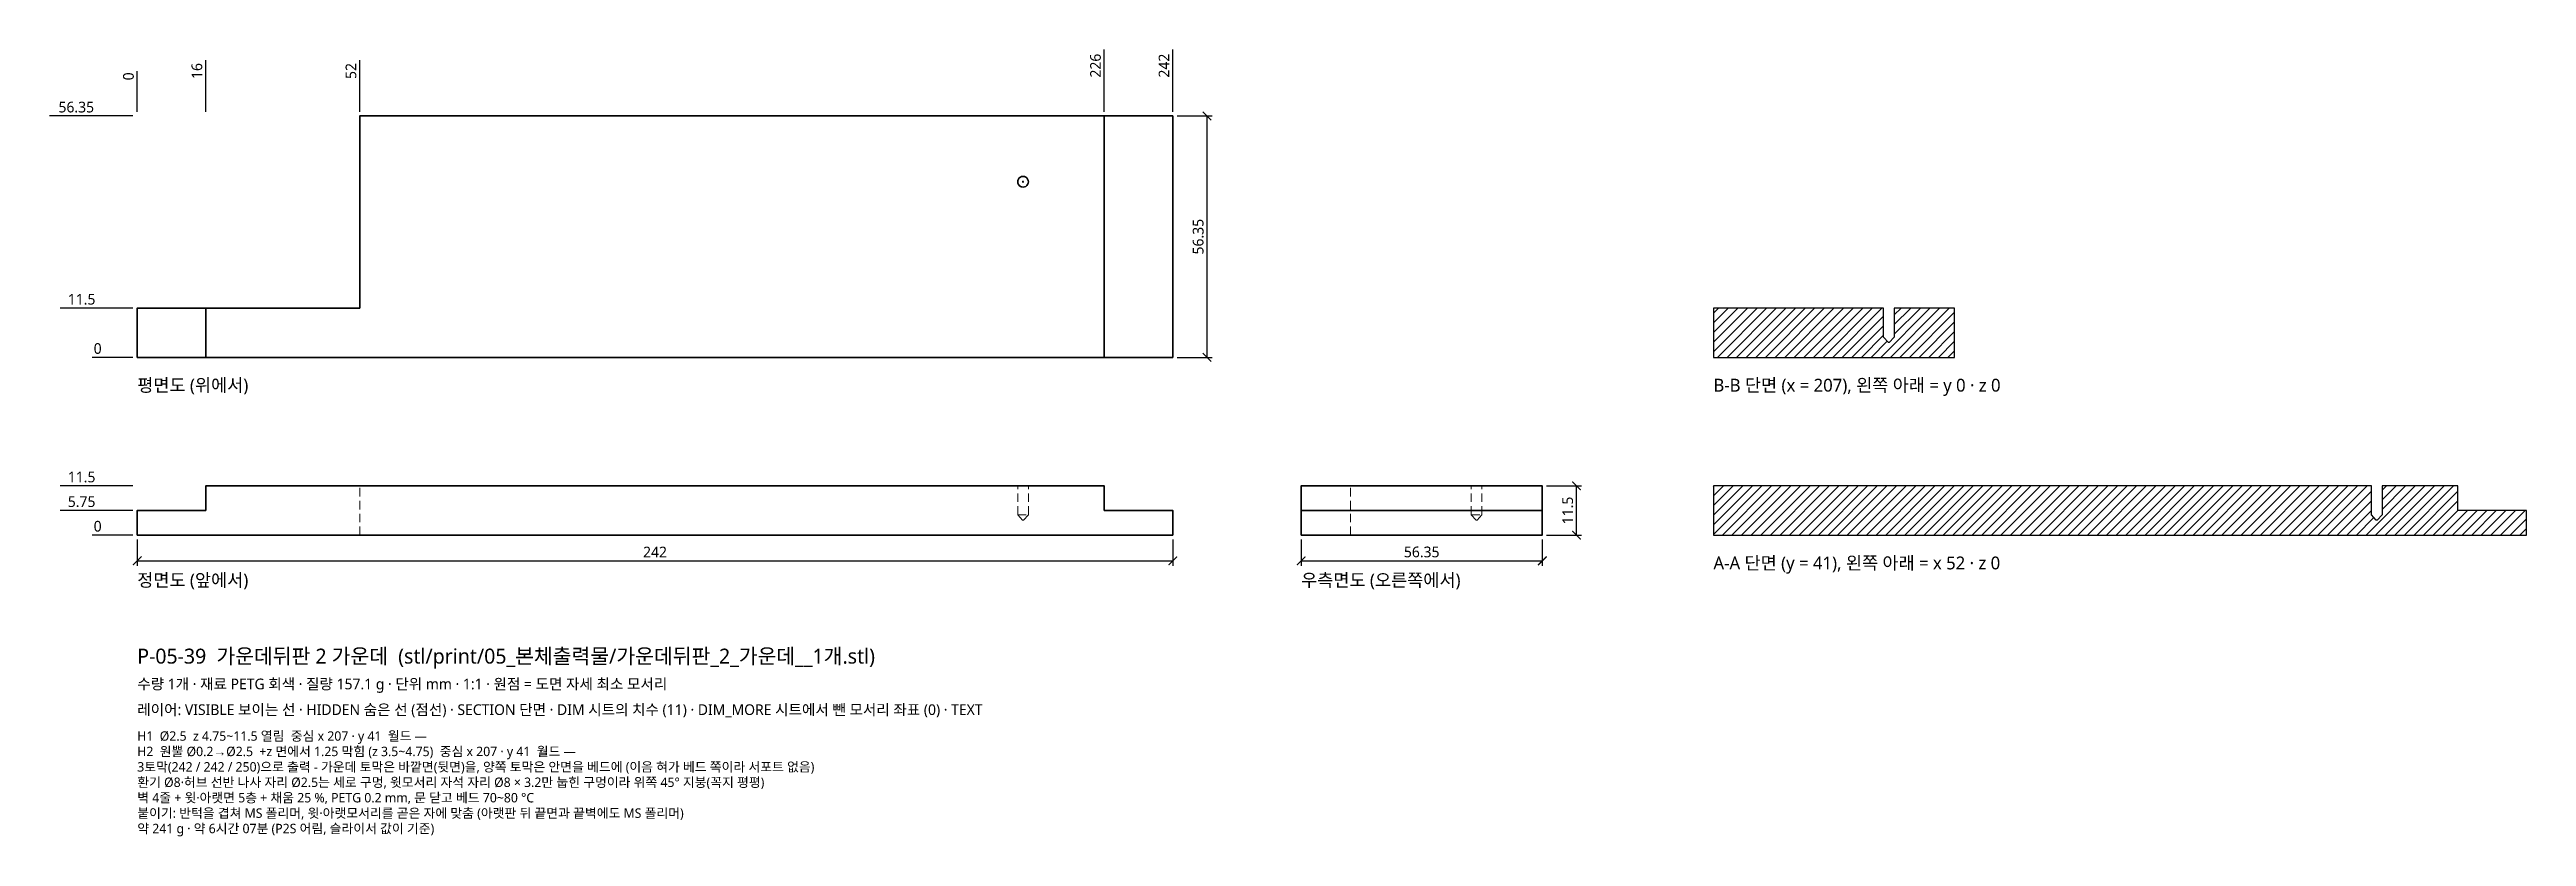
# Model space of a CAD drawing. Header units: millimetres. Extents: x -20 to 558, y -70 to 113.
import ezdxf

# ---------------------------------------------------------------- set-up
doc = ezdxf.new("R2010")
doc.units = ezdxf.units.MM
doc.linetypes.add('HIDDEN', pattern=[3, 2, -1])
for name, color, linetype, lineweight in [('DIM', 4, 'CONTINUOUS', 13), ('HIDDEN', 8, 'HIDDEN', 18), ('SECTION', 5, 'CONTINUOUS', 25), ('TEXT', 7, 'CONTINUOUS', 18), ('VISIBLE', 7, 'CONTINUOUS', 35)]:
    doc.layers.add(name, color=color, linetype=linetype, lineweight=lineweight)
doc.styles.add('KR', font='malgun.ttf')
doc.dimstyles.new('TOCCATA', dxfattribs={"dimtxt": 2.5, "dimasz": 2, "dimexe": 1.2, "dimexo": 1, "dimgap": 0.8, "dimtad": 1, "dimdsep": 46, "dimtxsty": 'KR', "dimblk": 'ARCHTICK', "dimcen": 2.5, "dimazin": 3, "dimtfac": 0.5, "dimtmove": 2, "dimatfit": 3})

# ---------------------------------------------------------------- blocks, each defined once
blk = doc.blocks.new('_ARCHTICK')
at = {"color": 0, "linetype": 'BYBLOCK', "const_width": 0.15}
blk.add_lwpolyline([(-0.5, -0.5), (0.5, 0.5)], dxfattribs=at)

msp = doc.modelspace()

# ---------------------------------------------------------------- hatches: boundary and pattern name
at = {"layer": 'SECTION'}
h = msp.add_hatch(dxfattribs=at)
h.set_pattern_fill('ANSI31', scale=0.5)
h.paths.add_polyline_path([(424.7, 53), (410.6, 53), (410.6, 46.25), (409.45, 45), (409.25, 45), (408.1, 46.25), (408.1, 53), (368.35, 53), (368.35, 41.5), (424.7, 41.5)])
h = msp.add_hatch(dxfattribs=at)
h.set_pattern_fill('ANSI31', scale=0.5)
h.paths.add_polyline_path([(558.35, 5.75), (542.35, 5.75), (542.35, 11.5), (524.6, 11.5), (524.6, 4.75), (523.45, 3.5), (523.25, 3.5), (522.1, 4.75), (522.1, 11.5), (368.35, 11.5), (368.35, 0), (558.35, 0)])

# ---------------------------------------------------------------- linework, layer by layer
at = {"layer": 'HIDDEN'}
for points in [[(52, 0), (52, 11.5)], [(205.75, 4.75), (205.75, 11.5)], [(208.25, 4.75), (208.25, 11.5)], [(283.5, 0), (283.5, 11.5)], [(311.75, 4.75), (311.75, 11.5)], [(314.25, 4.75), (314.25, 11.5)], [(205.75, 4.75), (208.25, 4.75)], [(205.75, 4.75), (206.9, 3.5), (207.1, 3.5), (208.25, 4.75)], [(311.75, 4.75), (314.25, 4.75)], [(311.75, 4.75), (312.9, 3.5), (313.1, 3.5), (314.25, 4.75)]]:
    msp.add_lwpolyline(points, dxfattribs=at)
at = {"layer": 'SECTION'}
for points in [[(424.7, 53), (410.6, 53), (410.6, 46.25), (409.45, 45), (409.25, 45), (408.1, 46.25), (408.1, 53), (368.35, 53), (368.35, 41.5), (424.7, 41.5)], [(558.35, 5.75), (542.35, 5.75), (542.35, 11.5), (524.6, 11.5), (524.6, 4.75), (523.45, 3.5), (523.25, 3.5), (522.1, 4.75), (522.1, 11.5), (368.35, 11.5), (368.35, 0), (558.35, 0)]]:
    msp.add_lwpolyline(points, close=True, dxfattribs=at)
at = {"layer": 'VISIBLE'}
for points in [[(0, 41.5), (0, 53), (52, 53), (52, 97.85), (242, 97.85), (242, 41.5), (0, 41.5)], [(226, 41.5), (226, 97.85)], [(16, 41.5), (16, 53)], [(0, 0), (0, 5.75), (16, 5.75), (16, 11.5), (226, 11.5), (226, 5.75), (242, 5.75), (242, 0), (0, 0)], [(272, 0), (272, 11.5), (328.35, 11.5), (328.35, 0), (272, 0)], [(272, 5.75), (328.35, 5.75)]]:
    msp.add_lwpolyline(points, dxfattribs=at)
msp.add_circle((207, 82.5), 0.1, dxfattribs=at)
for start, end in [(89.999837, -89.999837), (-90.000163, 90.000163)]:
    msp.add_arc((207, 82.5), 1.25, start, end, dxfattribs=at)

# ---------------------------------------------------------------- texts
at = {"layer": 'TEXT', "style": 'KR'}
for s, height, p in [('평면도 (위에서)', 3, (0, 33.5)), ('B-B 단면 (x = 207), 왼쪽 아래 = y 0 · z 0', 3, (368.35, 33.5)), ('A-A 단면 (y = 41), 왼쪽 아래 = x 52 · z 0', 3, (368.35, -8)), ('정면도 (앞에서)', 3, (0, -12)), ('우측면도 (오른쪽에서)', 3, (272, -12)), ('P-05-39  가운데뒤판 2 가운데  (stl/print/05_본체출력물/가운데뒤판_2_가운데__1개.stl)', 3.5, (0, -30)), ('수량 1개 · 재료 PETG 회색 · 질량 157.1 g · 단위 mm · 1:1 · 원점 = 도면 자세 최소 모서리', 2.5, (0, -36)), ('레이어: VISIBLE 보이는 선 · HIDDEN 숨은 선 (점선) · SECTION 단면 · DIM 시트의 치수 (11) · DIM_MORE 시트에서 뺀 모서리 좌표 (0) · TEXT', 2.5, (0, -42)), ('H1  Ø2.5  z 4.75~11.5 열림  중심 x 207 · y 41  월드 —', 2.2, (0, -48)), ('H2  원뿔 Ø0.2→Ø2.5  +z 면에서 1.25 막힘 (z 3.5~4.75)  중심 x 207 · y 41  월드 —', 2.2, (0, -51.6)), ('3토막(242 / 242 / 250)으로 출력 - 가운데 토막은 바깥면(뒷면)을, 양쪽 토막은 안면을 베드에 (이음 혀가 베드 쪽이라 서포트 없음)', 2.2, (0, -55.2)), ('환기 Ø8·허브 선반 나사 자리 Ø2.5는 세로 구멍, 윗모서리 자석 자리 Ø8 × 3.2만 눕힌 구멍이라 위쪽 45° 지붕(꼭지 평평)', 2.2, (0, -58.8)), ('붙이기: 반턱을 겹쳐 MS 폴리머, 윗·아랫모서리를 곧은 자에 맞춤 (아랫판 뒤 끝면과 끝벽에도 MS 폴리머)', 2.2, (0, -66)), ('벽 4줄 + 윗·아랫면 5층 + 채움 25 %, PETG 0.2 mm, 문 닫고 베드 70~80 °C', 2.2, (0, -62.4)), ('약 241 g · 약 6시간 07분 (P2S 어림, 슬라이서 값이 기준)', 2.2, (0, -69.6))]:
    msp.add_text(s, height=height, dxfattribs=at).set_placement(p)

# ---------------------------------------------------------------- dimensions: what is measured, and where the dimension line sits
at = {"layer": 'DIM'}
for feature_location, offset, dtype, origin in [((226, 97.85), (0, 8), 1, (0, 41.5)), ((242, 97.85), (0, 8), 1, (0, 41.5)), ((16, 97.85), (0, 8), 1, (0, 41.5)), ((52, 97.85), (0, 8), 1, (0, 41.5)), ((0, 97.849998474), (0, 8), 1, (0, 41.5)), ((0, 97.85), (-8, 0), 0, (0, 41.5)), ((0, 53), (-8, 0), 0, (0, 41.5)), ((0, 41.5), (-8, 0), 0, (0, 41.5)), ((0, 11.5), (-8, 0), 0, (0, 0)), ((0, 5.75), (-8, 0), 0, (0, 0)), ((0, 0), (-8, 0), 0, (0, 0))]:
    msp.add_ordinate_dim(feature_location=feature_location, offset=offset, dtype=dtype, origin=origin, dimstyle='TOCCATA', dxfattribs=at).render()
for base, p1, p2 in [((250, 41.5), (242, 41.5), (242, 97.85)), ((336.35, 0), (328.35, 0), (328.35, 11.5))]:
    msp.add_linear_dim(base=base, p1=p1, p2=p2, angle=90, dimstyle='TOCCATA', dxfattribs=at).render()
for base, p1, p2 in [((0, -6), (0, 0), (242, 0)), ((272, -6), (272, 0), (328.35, 0))]:
    msp.add_linear_dim(base=base, p1=p1, p2=p2, dimstyle='TOCCATA', dxfattribs=at).render()

doc.saveas('drawing.dxf')
